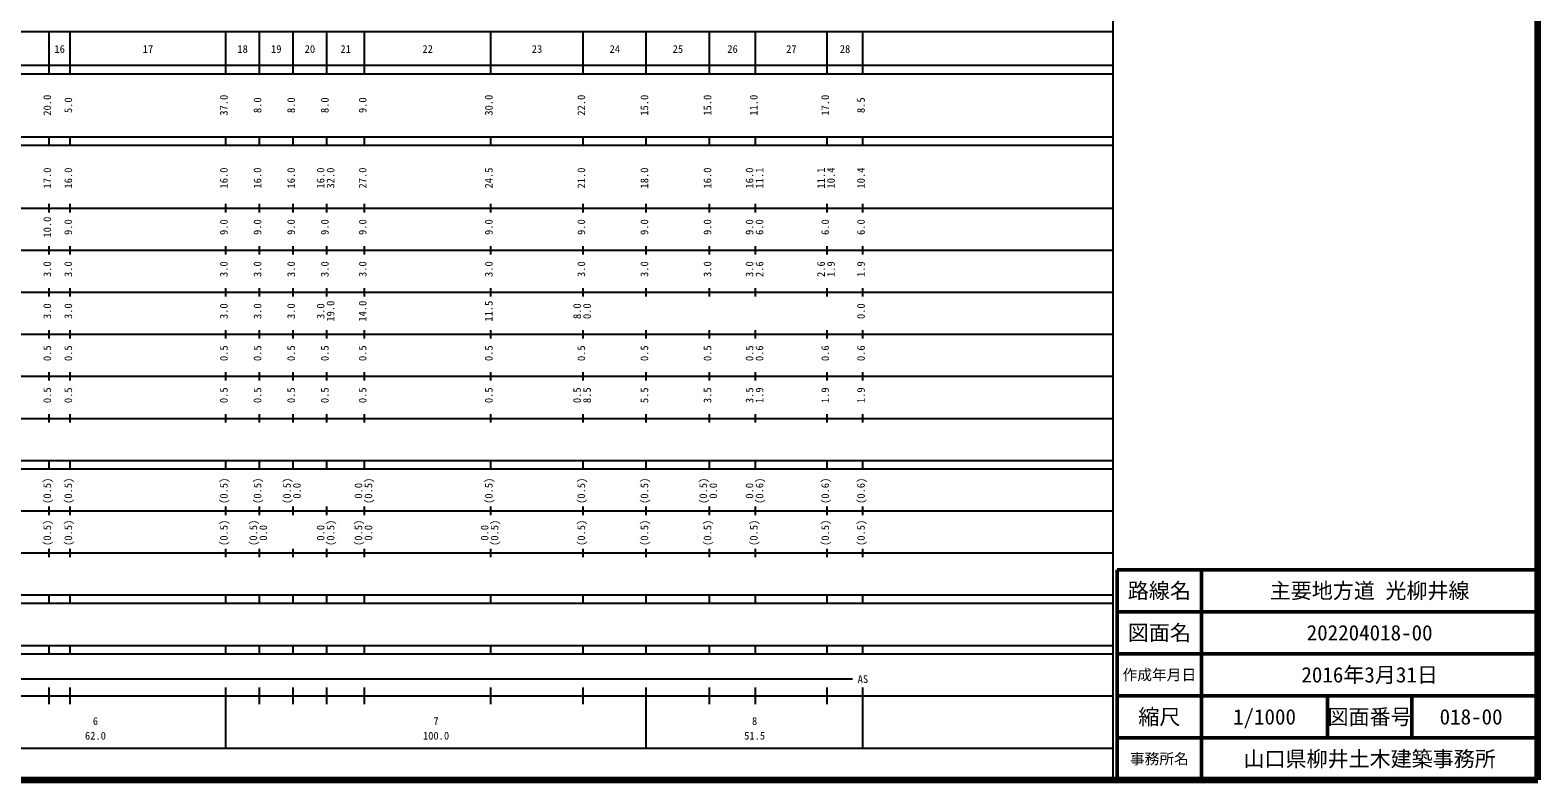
# Model space of a CAD drawing. Units: millimetres on the paper, enlarged 1000 times. Extents: x 40000 to 680000, y 20000 to 380000.
# Drawn here: x 321477 to 680000, y 20000 to 198357 of the extents above; entities that cross this region are included whole.
import ezdxf
from ezdxf.enums import TextEntityAlignment as Align

# ---------------------------------------------------------------- set-up
doc = ezdxf.new("R2010")
doc.units = ezdxf.units.MM
doc.header["$LTSCALE"] = 1000
for name, color, linetype, lineweight in [('M-TTL', 2, 'Continuous', 140), ('M-TTL-BAND', 7, 'Continuous', 25), ('M-TTL-FRAM', 2, 'Continuous', 50), ('M-TTL-LINE', 7, 'Continuous', 50)]:
    doc.layers.add(name, color=color, linetype=linetype, lineweight=lineweight)
doc.layers.add('M-TTL-TXT', color=7, linetype='Continuous')
doc.styles.add('ＭＳ ゴシック', font='')
doc.styles.get('ＭＳ ゴシック').set_extended_font_data('MS Gothic')

msp = doc.modelspace()

# ---------------------------------------------------------------- linework, layer by layer
at = {"layer": 'M-TTL'}
for p, q in [((680000, 20000), (680000, 380000)), ((40000, 20000), (680000, 20000))]:
    msp.add_line(p, q, dxfattribs=at)
at = {"layer": 'M-TTL-BAND'}
for p, q in [((579000, 20000), (579000, 370000)), ((68000, 198000), (579000, 198000)), ((326000, 188000), (326000, 198000)), ((331000, 188000), (331000, 198000)), ((368000, 188000), (368000, 198000)), ((376000, 188000), (376000, 198000)), ((384000, 188000), (384000, 198000)), ((392000, 188000), (392000, 198000)), ((401000, 188000), (401000, 198000)), ((431000, 188000), (431000, 198000)), ((453000, 188000), (453000, 198000)), ((468000, 188000), (468000, 198000)), ((483000, 188000), (483000, 198000)), ((494000, 188000), (494000, 198000)), ((511000, 188000), (511000, 198000)), ((519500, 188000), (519500, 198000)), ((40000, 190000), (579000, 190000)), ((40000, 188000), (579000, 188000)), ((40000, 173000), (579000, 173000)), ((326000, 171000), (326000, 173000)), ((331000, 171000), (331000, 173000)), ((368000, 171000), (368000, 173000)), ((376000, 171000), (376000, 173000)), ((384000, 171000), (384000, 173000)), ((392000, 171000), (392000, 173000)), ((401000, 171000), (401000, 173000)), ((431000, 171000), (431000, 173000)), ((453000, 171000), (453000, 173000)), ((468000, 171000), (468000, 173000)), ((483000, 171000), (483000, 173000)), ((494000, 171000), (494000, 173000)), ((511000, 171000), (511000, 173000)), ((519500, 171000), (519500, 173000)), ((40000, 171000), (579000, 171000)), ((40000, 156000), (579000, 156000)), ((326000, 155000), (326000, 157000)), ((331000, 155000), (331000, 157000)), ((368000, 155000), (368000, 157000)), ((376000, 155000), (376000, 157000)), ((384000, 155000), (384000, 157000)), ((392000, 155000), (392000, 157000)), ((401000, 155000), (401000, 157000)), ((431000, 155000), (431000, 157000)), ((453000, 155000), (453000, 157000)), ((468000, 155000), (468000, 157000)), ((483000, 155000), (483000, 157000)), ((494000, 155000), (494000, 157000)), ((511000, 155000), (511000, 157000)), ((519500, 155000), (519500, 157000)), ((326000, 145000), (326000, 147000)), ((331000, 145000), (331000, 147000)), ((368000, 145000), (368000, 147000)), ((376000, 145000), (376000, 147000)), ((384000, 145000), (384000, 147000)), ((392000, 145000), (392000, 147000)), ((401000, 145000), (401000, 147000)), ((431000, 145000), (431000, 147000)), ((453000, 145000), (453000, 147000)), ((468000, 145000), (468000, 147000)), ((483000, 145000), (483000, 147000)), ((494000, 145000), (494000, 147000)), ((511000, 145000), (511000, 147000)), ((519500, 145000), (519500, 147000)), ((46000, 146000), (579000, 146000)), ((326000, 135000), (326000, 137000)), ((331000, 135000), (331000, 137000)), ((368000, 135000), (368000, 137000)), ((376000, 135000), (376000, 137000)), ((384000, 135000), (384000, 137000)), ((392000, 135000), (392000, 137000)), ((401000, 135000), (401000, 137000)), ((431000, 135000), (431000, 137000)), ((453000, 135000), (453000, 137000)), ((468000, 135000), (468000, 137000)), ((483000, 135000), (483000, 137000)), ((494000, 135000), (494000, 137000)), ((511000, 135000), (511000, 137000)), ((519500, 135000), (519500, 137000)), ((52000, 136000), (579000, 136000)), ((46000, 126000), (579000, 126000)), ((326000, 125000), (326000, 127000)), ((331000, 125000), (331000, 127000)), ((368000, 125000), (368000, 127000)), ((376000, 125000), (376000, 127000)), ((384000, 125000), (384000, 127000)), ((392000, 125000), (392000, 127000)), ((401000, 125000), (401000, 127000)), ((431000, 125000), (431000, 127000)), ((453000, 125000), (453000, 127000)), ((468000, 125000), (468000, 127000)), ((483000, 125000), (483000, 127000)), ((494000, 125000), (494000, 127000)), ((511000, 125000), (511000, 127000)), ((519500, 125000), (519500, 127000)), ((52000, 116000), (579000, 116000)), ((326000, 115000), (326000, 117000)), ((331000, 115000), (331000, 117000)), ((368000, 115000), (368000, 117000)), ((376000, 115000), (376000, 117000)), ((384000, 115000), (384000, 117000)), ((392000, 115000), (392000, 117000)), ((401000, 115000), (401000, 117000)), ((431000, 115000), (431000, 117000)), ((453000, 115000), (453000, 117000)), ((468000, 115000), (468000, 117000)), ((483000, 115000), (483000, 117000)), ((494000, 115000), (494000, 117000)), ((511000, 115000), (511000, 117000)), ((519500, 115000), (519500, 117000)), ((46000, 106000), (579000, 106000)), ((326000, 105000), (326000, 107000)), ((331000, 105000), (331000, 107000)), ((368000, 105000), (368000, 107000)), ((376000, 105000), (376000, 107000)), ((384000, 105000), (384000, 107000)), ((392000, 105000), (392000, 107000)), ((401000, 105000), (401000, 107000)), ((431000, 105000), (431000, 107000)), ((453000, 105000), (453000, 107000)), ((468000, 105000), (468000, 107000)), ((483000, 105000), (483000, 107000)), ((494000, 105000), (494000, 107000)), ((511000, 105000), (511000, 107000)), ((519500, 105000), (519500, 107000)), ((40000, 96000), (579000, 96000)), ((40000, 94000), (579000, 94000)), ((326000, 94000), (326000, 96000)), ((331000, 94000), (331000, 96000)), ((368000, 94000), (368000, 96000)), ((376000, 94000), (376000, 96000)), ((384000, 94000), (384000, 96000)), ((392000, 94000), (392000, 96000)), ((401000, 94000), (401000, 96000)), ((431000, 94000), (431000, 96000)), ((453000, 94000), (453000, 96000)), ((468000, 94000), (468000, 96000)), ((483000, 94000), (483000, 96000)), ((494000, 94000), (494000, 96000)), ((511000, 94000), (511000, 96000)), ((519500, 94000), (519500, 96000)), ((49000, 84000), (579000, 84000)), ((326000, 83000), (326000, 85000)), ((331000, 83000), (331000, 85000)), ((368000, 83000), (368000, 85000)), ((376000, 83000), (376000, 85000)), ((384000, 83000), (384000, 85000)), ((392000, 83000), (392000, 85000)), ((401000, 83000), (401000, 85000)), ((431000, 83000), (431000, 85000)), ((453000, 83000), (453000, 85000)), ((468000, 83000), (468000, 85000)), ((483000, 83000), (483000, 85000)), ((494000, 83000), (494000, 85000)), ((511000, 83000), (511000, 85000)), ((519500, 83000), (519500, 85000)), ((40000, 74000), (579000, 74000)), ((326000, 73000), (326000, 75000)), ((331000, 73000), (331000, 75000)), ((368000, 73000), (368000, 75000)), ((376000, 73000), (376000, 75000)), ((384000, 73000), (384000, 75000)), ((392000, 73000), (392000, 75000)), ((401000, 73000), (401000, 75000)), ((431000, 73000), (431000, 75000)), ((453000, 73000), (453000, 75000)), ((468000, 73000), (468000, 75000)), ((483000, 73000), (483000, 75000)), ((494000, 73000), (494000, 75000)), ((511000, 73000), (511000, 75000)), ((519500, 73000), (519500, 75000)), ((40000, 64000), (579000, 64000)), ((40000, 62000), (579000, 62000)), ((326000, 62000), (326000, 64000)), ((331000, 62000), (331000, 64000)), ((368000, 62000), (368000, 64000)), ((376000, 62000), (376000, 64000)), ((384000, 62000), (384000, 64000)), ((392000, 62000), (392000, 64000)), ((401000, 62000), (401000, 64000)), ((431000, 62000), (431000, 64000)), ((453000, 62000), (453000, 64000)), ((468000, 62000), (468000, 64000)), ((483000, 62000), (483000, 64000)), ((494000, 62000), (494000, 64000)), ((511000, 62000), (511000, 64000)), ((519500, 62000), (519500, 64000)), ((40000, 52000), (579000, 52000)), ((326000, 50000), (326000, 52000)), ((331000, 50000), (331000, 52000)), ((368000, 50000), (368000, 52000)), ((376000, 50000), (376000, 52000)), ((384000, 50000), (384000, 52000)), ((392000, 50000), (392000, 52000)), ((401000, 50000), (401000, 52000)), ((431000, 50000), (431000, 52000)), ((453000, 50000), (453000, 52000)), ((468000, 50000), (468000, 52000)), ((483000, 50000), (483000, 52000)), ((494000, 50000), (494000, 52000)), ((511000, 50000), (511000, 52000)), ((519500, 50000), (519500, 52000)), ((40000, 50000), (579000, 50000)), ((71000, 44000), (517000, 44000)), ((40000, 40000), (579000, 40000)), ((326000, 38000), (326000, 42000)), ((331000, 38000), (331000, 42000)), ((368000, 27500), (368000, 42000)), ((376000, 38000), (376000, 42000)), ((384000, 38000), (384000, 42000)), ((392000, 38000), (392000, 42000)), ((401000, 38000), (401000, 42000)), ((431000, 38000), (431000, 42000)), ((453000, 38000), (453000, 42000)), ((468000, 27500), (468000, 42000)), ((483000, 38000), (483000, 42000)), ((494000, 38000), (494000, 42000)), ((511000, 38000), (511000, 42000)), ((519500, 27500), (519500, 42000)), ((68000, 27500), (579000, 27500))]:
    msp.add_line(p, q, dxfattribs=at)
at = {"layer": 'M-TTL-FRAM'}
for p, q in [((680000, 70000), (580000, 70000)), ((580000, 70000), (580000, 20000))]:
    msp.add_line(p, q, dxfattribs=at)
at = {"layer": 'M-TTL-LINE'}
for p, q in [((600000, 70000), (600000, 20000)), ((680000, 60000), (580000, 60000)), ((680000, 50000), (580000, 50000)), ((680000, 40000), (580000, 40000)), ((630000, 40000), (630000, 30000)), ((650000, 40000), (650000, 30000)), ((680000, 30000), (580000, 30000))]:
    msp.add_line(p, q, dxfattribs=at)

# ---------------------------------------------------------------- texts
at = {"layer": 'M-TTL-BAND', "style": 'ＭＳ ゴシック'}
for s, p in [('16', (328500, 192405)), ('17', (349500, 192405)), ('18', (372000, 192405)), ('19', (380000, 192405)), ('20', (388000, 192405)), ('21', (396500, 192405)), ('22', (416000, 192405)), ('23', (442000, 192405)), ('24', (460500, 192405)), ('25', (475500, 192405)), ('26', (488500, 192405)), ('27', (502500, 192405)), ('28', (515250, 192405)), ('AS', (519500, 42500)), ('6', (337000, 32523)), ('7', (418000, 32523)), ('8', (493750, 32523)), ('62.0', (337000, 29033)), ('100.0', (418000, 29033)), ('51.5', (493750, 29033))]:
    msp.add_text(s, height=1833, dxfattribs=at).set_placement(p, align=Align.BOTTOM_CENTER)
for s, p in [('20.0', (327000, 180500)), ('37.0', (369000, 180500)), ('30.0', (432000, 180500)), ('22.0', (454000, 180500)), ('15.0', (469000, 180500)), ('15.0', (484000, 180500)), ('11.0', (495000, 180500)), ('17.0', (512000, 180500)), ('5.0', (332000, 180500)), ('8.0', (377000, 180500)), ('8.0', (385000, 180500)), ('8.0', (393000, 180500)), ('9.0', (402000, 180500)), ('8.5', (520500, 180500)), ('17.0', (327000, 163174)), ('16.0', (332000, 163174)), ('16.0', (369000, 163174)), ('16.0', (377000, 163174)), ('16.0', (385000, 163174)), ('16.0', (392000, 163174)), ('32.0', (394370, 163174)), ('27.0', (402000, 163174)), ('24.5', (432000, 163174)), ('21.0', (454000, 163174)), ('18.0', (469000, 163174)), ('16.0', (484000, 163174)), ('16.0', (494000, 163174)), ('11.1', (496370, 163174)), ('11.1', (511000, 163174)), ('10.4', (513370, 163174)), ('10.4', (520500, 163174)), ('10.0', (327000, 151500)), ('9.0', (332000, 151500)), ('9.0', (369000, 151500)), ('9.0', (377000, 151500)), ('9.0', (385000, 151500)), ('9.0', (393000, 151500)), ('9.0', (402000, 151500)), ('9.0', (432000, 151500)), ('9.0', (454000, 151500)), ('9.0', (469000, 151500)), ('9.0', (484000, 151500)), ('9.0', (494000, 151500)), ('6.0', (496370, 151500)), ('6.0', (512000, 151500)), ('6.0', (520500, 151500)), ('3.0', (327000, 141500)), ('3.0', (332000, 141500)), ('3.0', (369000, 141500)), ('3.0', (377000, 141500)), ('3.0', (385000, 141500)), ('3.0', (393000, 141500)), ('3.0', (402000, 141500)), ('3.0', (432000, 141500)), ('3.0', (454000, 141500)), ('3.0', (469000, 141500)), ('3.0', (484000, 141500)), ('3.0', (494000, 141500)), ('2.6', (496370, 141500)), ('2.6', (511000, 141500)), ('1.9', (513370, 141500)), ('1.9', (520500, 141500)), ('3.0', (327000, 131500)), ('3.0', (332000, 131500)), ('3.0', (369000, 131500)), ('3.0', (377000, 131500)), ('3.0', (385000, 131500)), ('3.0', (392000, 131500)), ('19.0', (394370, 131500)), ('14.0', (402000, 131500)), ('11.5', (432000, 131500)), ('8.0', (453000, 131500)), ('0.0', (455370, 131500)), ('0.0', (520500, 131500)), ('0.5', (327000, 121500)), ('0.5', (332000, 121500)), ('0.5', (369000, 121500)), ('0.5', (377000, 121500)), ('0.5', (385000, 121500)), ('0.5', (393000, 121500)), ('0.5', (402000, 121500)), ('0.5', (432000, 121500)), ('0.5', (454000, 121500)), ('0.5', (469000, 121500)), ('0.5', (484000, 121500)), ('0.5', (494000, 121500)), ('0.6', (496370, 121500)), ('0.6', (512000, 121500)), ('0.6', (520500, 121500)), ('0.5', (327000, 111500)), ('0.5', (332000, 111500)), ('0.5', (369000, 111500)), ('0.5', (377000, 111500)), ('0.5', (385000, 111500)), ('0.5', (393000, 111500)), ('0.5', (402000, 111500)), ('0.5', (432000, 111500)), ('0.5', (453000, 111500)), ('8.5', (455370, 111500)), ('5.5', (469000, 111500)), ('3.5', (484000, 111500)), ('3.5', (494000, 111500)), ('1.9', (496370, 111500)), ('1.9', (512000, 111500)), ('1.9', (520500, 111500)), ('(0.5)', (327000, 88764)), ('(0.5)', (332000, 88764)), ('(0.5)', (369000, 88764)), ('(0.5)', (377000, 88764)), ('(0.5)', (384000, 88764)), ('0.0', (386370, 88764)), ('0.0', (401000, 88764)), ('(0.5)', (403370, 88764)), ('(0.5)', (432000, 88764)), ('(0.5)', (454000, 88764)), ('(0.5)', (469000, 88764)), ('(0.5)', (483000, 88764)), ('0.0', (485370, 88764)), ('0.0', (494000, 88764)), ('(0.6)', (496370, 88764)), ('(0.6)', (512000, 88764)), ('(0.6)', (520500, 88764)), ('(0.5)', (327000, 78764)), ('(0.5)', (332000, 78764)), ('(0.5)', (369000, 78764)), ('(0.5)', (376000, 78764)), ('0.0', (378370, 78764)), ('0.0', (392000, 78764)), ('(0.5)', (394370, 78764)), ('(0.5)', (401000, 78764)), ('0.0', (403370, 78764)), ('0.0', (431000, 78764)), ('(0.5)', (433370, 78764)), ('(0.5)', (454000, 78764)), ('(0.5)', (469000, 78764)), ('(0.5)', (484000, 78764)), ('(0.5)', (495000, 78764)), ('(0.5)', (512000, 78764)), ('(0.5)', (520500, 78764))]:
    msp.add_text(s, height=1833, rotation=90, dxfattribs=at).set_placement(p, align=Align.BOTTOM_CENTER)
at = {"layer": 'M-TTL-TXT', "style": 'ＭＳ ゴシック'}
for s, height, p in [('路線名', 3666, (590000, 65000)), ('路線名', 3666, (590000, 65000)), ('主要地方道 光柳井線', 3666, (640000, 65000)), ('図面名', 3666, (590000, 55000)), ('図面名', 3666, (590000, 55000)), ('202204018-00', 3666, (640000, 55000)), ('作成年月日', 2566, (590000, 45000)), ('作成年月日', 2566, (590000, 45000)), ('2016年3月31日', 3666, (640000, 45000)), ('縮尺', 3666, (590000, 35000)), ('縮尺', 3666, (590000, 35000)), ('1/1000', 3666, (615000, 35000)), ('図面番号', 3666, (640000, 35000)), ('図面番号', 3666, (640000, 35000)), ('018-00', 3666, (664125, 35000)), ('事務所名', 2566, (590000, 25000)), ('事務所名', 2566, (590000, 25000)), ('山口県柳井土木建築事務所', 3666, (640000, 25000))]:
    msp.add_text(s, height=height, dxfattribs=at).set_placement(p, align=Align.MIDDLE_CENTER)

doc.saveas('drawing.dxf')
